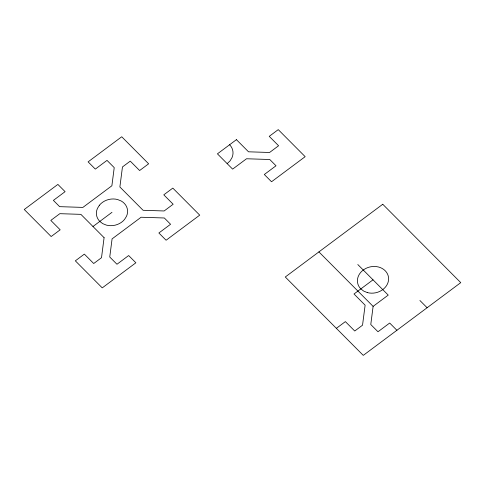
<?xml version="1.0" encoding="UTF-8"?>
<svg xmlns="http://www.w3.org/2000/svg" width="485" height="485" viewBox="0 0 485 485"><rect width="100%" height="100%" fill="white"/><g stroke="black" fill="none" stroke-linecap="round" stroke-linejoin="round"><path stroke-width="0.73" d="M357.803 264.531L388.224 295.104L373.117 306.375L370.776 324.513L377.991 331.764L389.685 323.034L396.9 330.285M227.174 163.639L229.993 160.953L231.957 157.783A15.714 13.24 -12.6 0 0 229.611 144.748M92.981 226.507L111.986 212.321M373.013 279.821L354.008 294.001L365.12 305.174L362.537 325.192L354.741 331.012L345.381 321.61L336.366 328.333M419.907 300.488L427.121 307.739M318.906 251.903L373.117 306.375M104.093 237.674L101.51 257.699L93.714 263.519L84.354 254.116L75.339 260.839L102.244 287.884L135.873 262.791L128.658 255.54L116.964 264.264L109.749 257.014L112.083 238.881L141.087 217.244L164.336 217.989L170.575 224.264L158.88 232.988L166.094 240.239L199.723 215.146L172.812 188.107L163.797 194.831L173.157 204.24L164.142 210.969L143.081 210.29L119.88 186.974L122.462 166.949L130.259 161.129L139.619 170.532L148.634 163.809L121.729 136.764L88.1 161.857L95.315 169.107L107.009 160.383L114.224 167.628L111.883 185.767L82.886 207.404L59.637 206.658L53.398 200.384L65.093 191.654L57.879 184.409L24.25 209.502L51.155 236.541L60.176 229.811L50.816 220.408L59.831 213.679L80.886 214.358L104.093 237.674M99.413 205.216L97.449 208.386A15.714 13.24 -12.6 0 0 99.801 221.415L102.741 223.64L106.306 225.095A15.714 13.24 -12.6 0 0 124.554 219.432L126.524 216.262A15.714 13.24 -12.6 0 0 121.232 201.008L117.661 199.553A15.714 13.24 -12.6 0 0 99.413 205.216M236.431 139.656L217.425 153.842L232.63 169.126L246.525 158.759L269.775 159.51L276.013 165.779L264.319 174.509L271.533 181.76L305.162 156.667L278.251 129.622L269.236 136.352L278.596 145.755L269.575 152.484L248.52 151.805L236.431 139.656M382.756 204.258L285.277 276.996L363.271 355.378L460.75 282.64L382.756 204.258M367.339 292.588L363.768 291.133L360.828 288.908A15.714 13.24 -12.6 0 1 368.018 267.502A15.714 13.24 -12.6 0 1 388.612 279.154A15.714 13.24 -12.6 0 1 367.339 292.588"/></g></svg>
